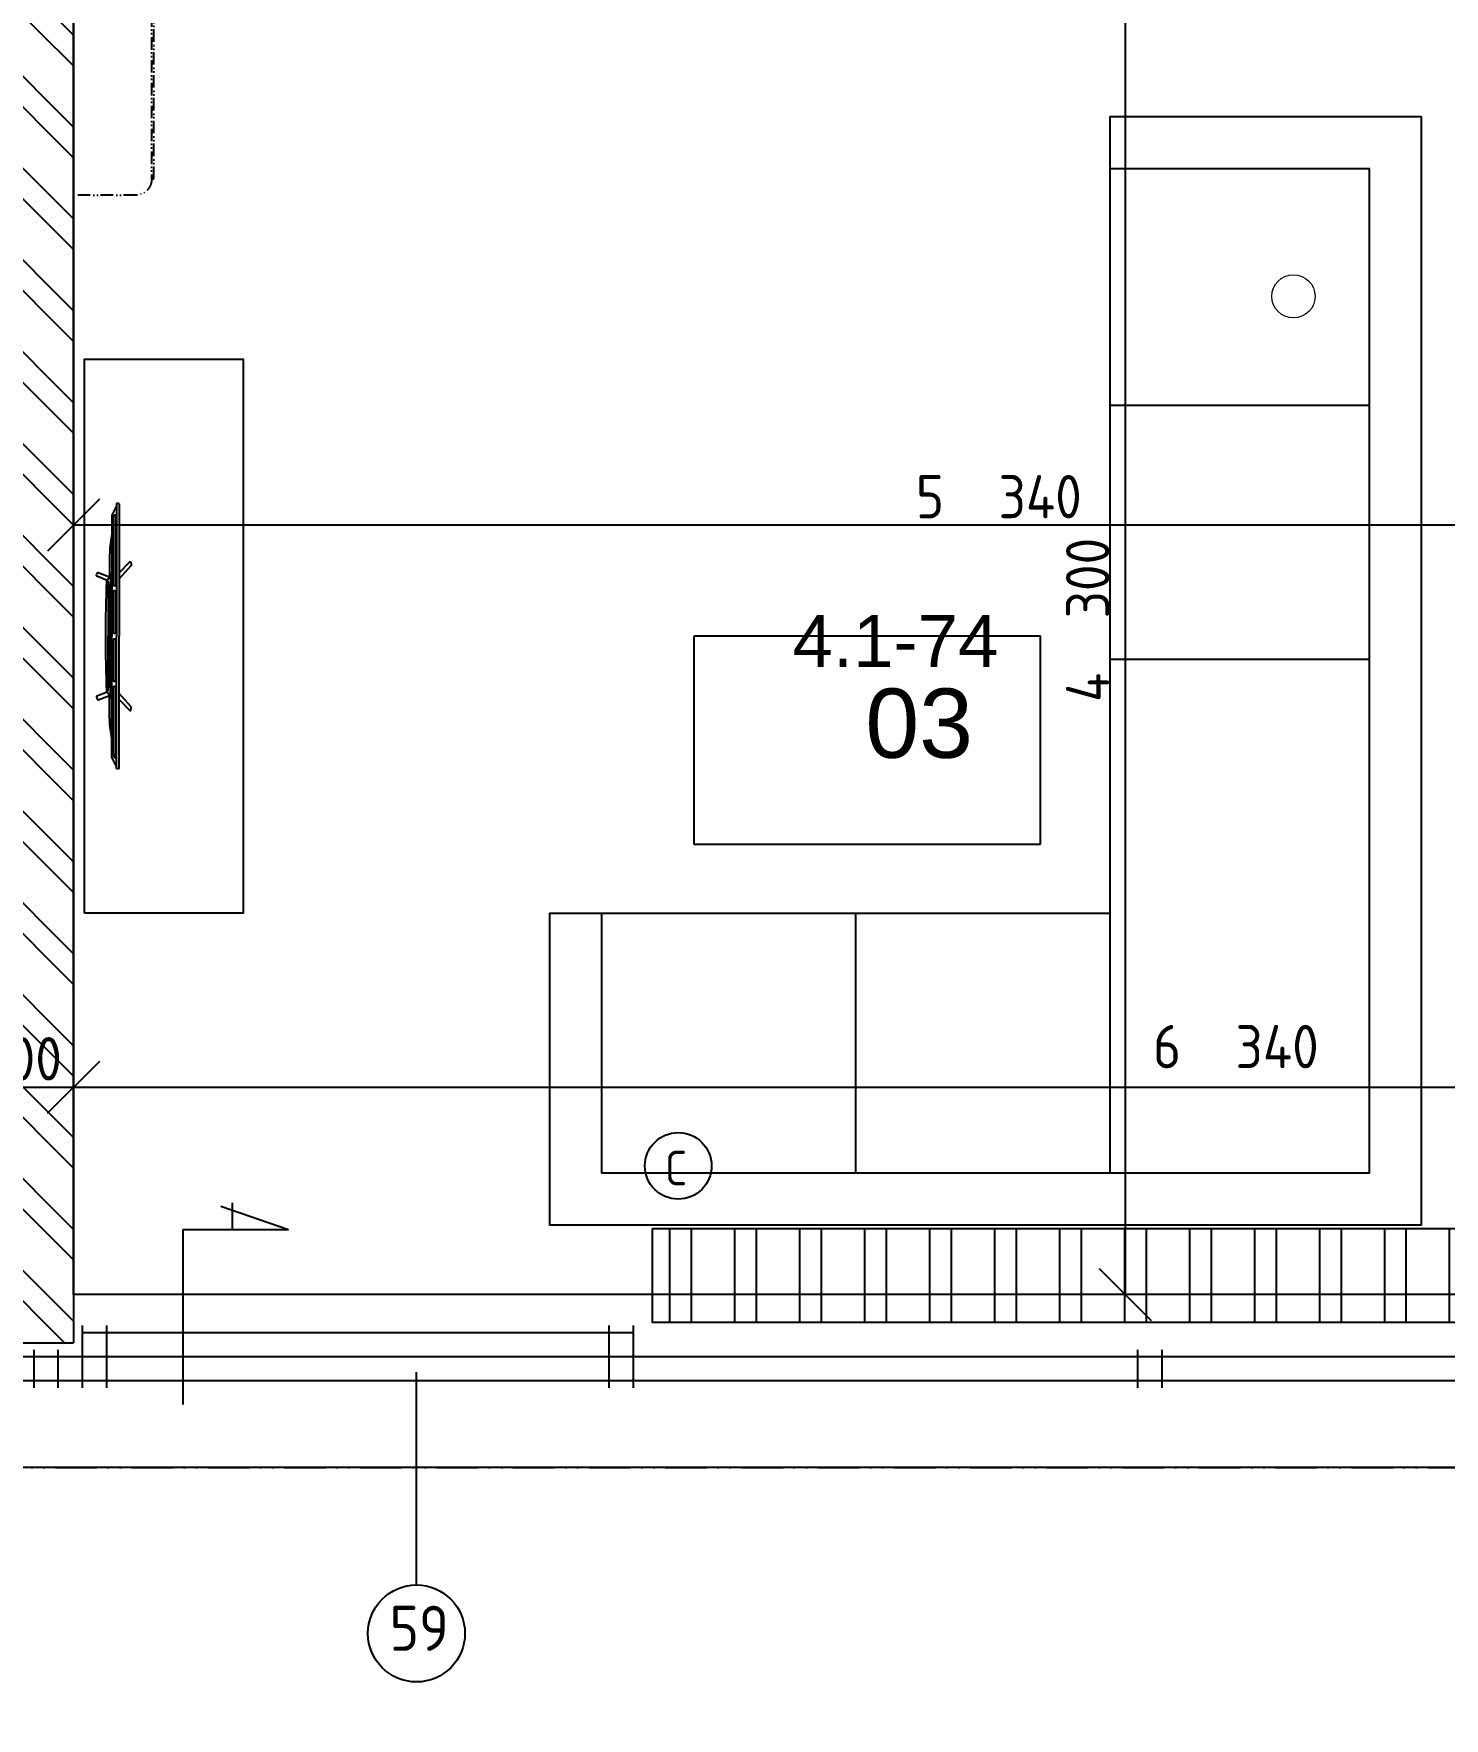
# Model space of a CAD drawing. Extents: x 4511820 to 5180432, y -1526536 to -944957.
# Drawn here: x 5020866 to 5024936, y -1081952 to -1077089 of the extents above; entities that cross this region are included whole.
import ezdxf

# ---------------------------------------------------------------- set-up
doc = ezdxf.new("R2010")
doc.units = 0
doc.header["$MEASUREMENT"] = 0
doc.linetypes.add('ACAD_ISO12W100', pattern=[22, 12, -3, 0.5, -3, 0.5, -3])
doc.layers.get('0').update_dxf_attribs({"linetype": 'CONTINUOUS'})
doc.layers.get('Defpoints').update_dxf_attribs({"color": 61, "linetype": 'CONTINUOUS'})
for name, color, linetype in [('KÓTY', 4, 'CONTINUOUS'), ('MÚRY', 1, 'CONTINUOUS'), ('OKNÁ', 143, 'CONTINUOUS'), ('Plochy', 41, 'CONTINUOUS'), ('POPIS', 7, 'CONTINUOUS'), ('TENKÁ', 7, 'CONTINUOUS'), ('Z-Kúrenie', 101, 'CONTINUOUS'), ('ZARIADENIE', 47, 'CONTINUOUS'), ('ZZ-chladenie', 133, 'CONTINUOUS'), ('ŠRAFY', 82, 'CONTINUOUS')]:
    doc.layers.add(name, color=color, linetype=linetype)
doc.layers.add('zz-kanal-splaskova', color=37, linetype='CONTINUOUS', lineweight=18)
doc.styles.add('ARIAL', font='arial.ttf')
doc.styles.add('STYLE1', font='isocp.shx')
doc.dimstyles.new('STANDARD-50', dxfattribs={"dimtxt": 125, "dimasz": 150, "dimexe": 10, "dimexo": 200, "dimgap": 20, "dimtad": 1, "dimdsep": 46, "dimlunit": 6, "dimtxsty": 'STYLE1', "dimblk1": 'OBLIQUE', "dimblk2": 'OBLIQUE', "dimsah": 1, "dimcen": 2.5, "dimse1": 1, "dimse2": 1, "dimadec": 0, "dimazin": 0, "dimtfac": 1, "dimtmove": 1, "dimatfit": 3, "dimldrblk": 'OBLIQUE', "dimfxl": 1, "dimtolj": 1, "dimtzin": 0, "dimarcsym": 0})

# ---------------------------------------------------------------- blocks, each defined once
blk = doc.blocks.new('_OBLIQUE')
at = {"color": 0, "linetype": 'ByBlock'}
blk.add_line((-0.5, -0.5), (0.5, 0.5), dxfattribs=at)
blk = doc.blocks.new('*D13200')
at = {"layer": 'Defpoints', "color": 0}
for p in [(4981761, -1079768.2), (5040921, -1079768.2), (5040921, -1085787.9)]:
    blk.add_point(p, dxfattribs=at)
at = {"layer": 'KÓTY', "color": 0, "lineweight": -2}
blk.add_line((4981761, -1085787.9), (5040921, -1085787.9), dxfattribs=at)
at = {"layer": 'KÓTY', "color": 0, "linetype": 'ByBlock', "lineweight": -2, "xscale": 150, "yscale": 150, "zscale": 150, "rotation": 180}
blk.add_blockref('_OBLIQUE', (4981761, -1085787.9), dxfattribs=at)
at = {"layer": 'KÓTY', "color": 0, "linetype": 'ByBlock', "lineweight": -2, "xscale": 150, "yscale": 150, "zscale": 150}
blk.add_blockref('_OBLIQUE', (5040921, -1085787.9), dxfattribs=at)
at = {"layer": 'KÓTY', "color": 0, "insert": (5011341, -1085705.3), "char_height": 125, "attachment_point": 5, "style": 'STYLE1'}
blk.add_mtext('\\A1;59ﾠ160', dxfattribs=at)
blk = doc.blocks.new('*D13202')
at = {"layer": 'Defpoints', "color": 0}
for p in [(5020981, -1080803.2), (5027321, -1080803.2), (5020981, -1085087.9)]:
    blk.add_point(p, dxfattribs=at)
at = {"layer": 'KÓTY', "color": 0, "lineweight": -2}
blk.add_line((5027321, -1085087.9), (5020981, -1085087.9), dxfattribs=at)
at = {"layer": 'KÓTY', "color": 0, "linetype": 'ByBlock', "lineweight": -2, "xscale": 150, "yscale": 150, "zscale": 150, "rotation": 180}
blk.add_blockref('_OBLIQUE', (5020981, -1085087.9), dxfattribs=at)
at = {"layer": 'KÓTY', "color": 0, "linetype": 'ByBlock', "lineweight": -2, "xscale": 150, "yscale": 150, "zscale": 150}
blk.add_blockref('_OBLIQUE', (5027321, -1085087.9), dxfattribs=at)
at = {"layer": 'KÓTY', "color": 0, "insert": (5024151, -1085005.3), "char_height": 125, "attachment_point": 5, "style": 'STYLE1'}
blk.add_mtext('\\A1;6ﾠ340', dxfattribs=at)
blk = doc.blocks.new('*D13203')
at = {"layer": 'Defpoints', "color": 0}
for p in [(5020681, -1080803.2), (5020981, -1080803.2), (5020681, -1085087.9)]:
    blk.add_point(p, dxfattribs=at)
at = {"layer": 'KÓTY', "color": 0, "lineweight": -2}
blk.add_line((5020981, -1085087.9), (5020681, -1085087.9), dxfattribs=at)
at = {"layer": 'KÓTY', "color": 0, "linetype": 'ByBlock', "lineweight": -2, "xscale": 150, "yscale": 150, "zscale": 150, "rotation": 180}
blk.add_blockref('_OBLIQUE', (5020681, -1085087.9), dxfattribs=at)
at = {"layer": 'KÓTY', "color": 0, "linetype": 'ByBlock', "lineweight": -2, "xscale": 150, "yscale": 150, "zscale": 150}
blk.add_blockref('_OBLIQUE', (5020981, -1085087.9), dxfattribs=at)
at = {"layer": 'KÓTY', "color": 0, "insert": (5020831, -1085005.4), "char_height": 125, "attachment_point": 5, "style": 'STYLE1'}
blk.add_mtext('\\A1;300', dxfattribs=at)
blk = doc.blocks.new('Tv06_top_cad-block.com')
at = {"color": 0}
for points in [[(-161.1, -3.4), (-173.3, 26.2, 0.359324), (-175.3, 27.3, 0.097501), (-182.8, 24.2, 0.350578), (-183.5, 22.1), (-171.1, -10.4)], [(161.1, -3.4), (173.3, 26.2, -0.359324), (175.3, 27.3, -0.097501), (182.8, 24.2, -0.350578), (183.5, 22.1), (171.1, -10.4)], [(-381.9, -38.8, -0.13121), (-383.2, -32.7, -0.169032), (-383, -32.3), (-381.8, -31.1, -0.205713), (-381.3, -30.9), (-378.5, -30.9, 0.118206), (-376.2, -30.4), (-351.4, -18.4, -0.105648), (-345.8, -17), (0, -17)], [(-339.3, -21.2), (-339.3, -21.2, 0.099639), (-344.3, -22.2), (-349.2, -24.6, 0.215889), (-350.7, -26.3, 0.476075), (-349.4, -28, 0.244765)], [(-295.5, -17), (-282, -15, -0.02037), (-255.8, -12, -0.012056), (-227.2, -10.7), (-169.3, -10.7)], [(-182.5, -38.8), (-214.4, -69.1, 0.250582), (-215, -71, 0.266718), (-214.3, -71.9, 0.084688)], [(-214.3, -71.9), (-207.3, -73.1, 0.211205), (-203.3, -72.1), (-165.2, -38.8)], [(-181.8, -17), (-178.5, -14, -0.213415), (-177.3, -13.6), (0, -13.6)], [(-172.1, -13.6, -0.072098), (-159.2, -3, -0.121861), (-158.4, -2.8)], [(-170.1, -10.6, -0.053076), (-160.2, -2.9), (-158.4, -2.8)], [(-147.6, -13.6), (-147.6, -7.5, -0.414214), (-147.4, -7.3), (-146.5, -7.3, -0.414214), (-146.3, -7.5), (-146.3, -13.6)], [(-146.8, -28, 0.414214), (-145, -26.2), (-145, -23, 0.414214), (-146.8, -21.2)], [(-143.9, -13.6), (-143.9, -7.5, -0.414214), (-143.7, -7.3), (-142.7, -7.3, -0.414214), (-142.6, -7.5), (-142.6, -13.6)], [(-140.2, -13.6), (-140.2, -7.5, -0.414214), (-140, -7.3), (-139, -7.3, -0.414214), (-138.8, -7.5), (-138.8, -13.6)], [(-136.4, -13.6), (-136.4, -7.5, -0.414214), (-136.3, -7.3), (-135.3, -7.3, -0.414214), (-135.1, -7.5), (-135.1, -13.6)], [(-132.7, -13.6), (-132.7, -7.5, -0.414214), (-132.5, -7.3), (-131.6, -7.3, -0.414214), (-131.4, -7.5), (-131.4, -13.6)], [(-128.8, -28, -0.414214), (-130.6, -26.2), (-130.6, -23, -0.414214), (-128.8, -21.2)], [(-129, -13.6), (-129, -7.5, -0.414214), (-128.8, -7.3), (-127.9, -7.3, -0.414214), (-127.7, -7.5), (-127.7, -13.6)], [(-125.3, -13.6), (-125.3, -7.5, -0.414214), (-125.1, -7.3), (-124.1, -7.3, -0.414214), (-124, -7.5), (-124, -13.6)], [(-121.6, -13.6), (-121.6, -7.5, -0.414214), (-121.4, -7.3), (-120.4, -7.3, -0.414214), (-120.2, -7.5), (-120.2, -13.6)], [(-117.8, -13.6), (-117.8, -7.5, -0.414214), (-117.7, -7.3), (-116.7, -7.3, -0.414214), (-116.5, -7.5), (-116.5, -13.6)], [(-114.1, -13.6), (-114.1, -7.5, -0.414214), (-113.9, -7.3), (-113, -7.3, -0.414214), (-112.8, -7.5), (-112.8, -13.6)], [(-110.4, -13.6), (-110.4, -7.5, -0.414214), (-110.2, -7.3), (-109.3, -7.3, -0.414214), (-109.1, -7.5), (-109.1, -13.6)], [(-106.7, -13.6), (-106.7, -7.5, -0.414214), (-106.5, -7.3), (-105.5, -7.3, -0.414214), (-105.4, -7.5), (-105.4, -13.6)], [(-103, -13.6), (-103, -7.5, -0.414214), (-102.8, -7.3), (-101.8, -7.3, -0.414214), (-101.6, -7.5), (-101.6, -13.6)], [(-99.2, -13.6), (-99.2, -7.5, -0.414214), (-99.1, -7.3), (-98.1, -7.3, -0.414214), (-97.9, -7.5), (-97.9, -13.6)], [(-95.5, -13.6), (-95.5, -7.5, -0.414214), (-95.3, -7.3), (-94.4, -7.3, -0.414214), (-94.2, -7.5), (-94.2, -13.6)], [(-91.8, -13.6), (-91.8, -7.5, -0.414214), (-91.6, -7.3), (-90.7, -7.3, -0.414214), (-90.5, -7.5), (-90.5, -13.6)], [(-88.1, -13.6), (-88.1, -7.5, -0.414214), (-87.9, -7.3), (-86.9, -7.3, -0.414214), (-86.8, -7.5), (-86.8, -13.6)], [(-84.4, -13.6), (-84.4, -7.5, -0.414214), (-84.2, -7.3), (-83.2, -7.3, -0.414214), (-83, -7.5), (-83, -13.6)], [(-80.6, -13.6), (-80.6, -7.5, -0.414214), (-80.5, -7.3), (-79.5, -7.3, -0.414214), (-79.3, -7.5), (-79.3, -13.6)], [(-76.9, -13.6), (-76.9, -7.5, -0.414214), (-76.7, -7.3), (-75.8, -7.3, -0.414214), (-75.6, -7.5), (-75.6, -13.6)], [(-73.2, -13.6), (-73.2, -7.5, -0.414214), (-73, -7.3), (-72.1, -7.3, -0.414214), (-71.9, -7.5), (-71.9, -13.6)], [(-69.5, -13.6), (-69.5, -7.5, -0.414214), (-69.3, -7.3), (-68.3, -7.3, -0.414214), (-68.2, -7.5), (-68.2, -13.6)], [(-65.8, -13.6), (-65.8, -7.5, -0.414214), (-65.6, -7.3), (-64.6, -7.3, -0.414214), (-64.4, -7.5), (-64.4, -13.6)], [(-62, -13.6), (-62, -7.5, -0.414214), (-61.9, -7.3), (-60.9, -7.3, -0.414214), (-60.7, -7.5), (-60.7, -13.6)], [(-58.3, -13.6), (-58.3, -7.5, -0.414214), (-58.1, -7.3), (-57.2, -7.3, -0.414214), (-57, -7.5), (-57, -13.6)], [(-54.6, -13.6), (-54.6, -7.5, -0.414214), (-54.4, -7.3), (-53.5, -7.3, -0.414214), (-53.3, -7.5), (-53.3, -13.6)], [(-50.9, -13.6), (-50.9, -7.5, -0.414214), (-50.7, -7.3), (-49.7, -7.3, -0.414214), (-49.6, -7.5), (-49.6, -13.6)], [(-47.2, -13.6), (-47.2, -7.5, -0.414214), (-47, -7.3), (-46, -7.3, -0.414214), (-45.8, -7.5), (-45.8, -13.6)], [(-43.4, -13.6), (-43.4, -7.5, -0.414214), (-43.3, -7.3), (-42.3, -7.3, -0.414214), (-42.1, -7.5), (-42.1, -13.6)], [(-39.7, -13.6), (-39.7, -7.5, -0.414214), (-39.5, -7.3), (-38.6, -7.3, -0.414214), (-38.4, -7.5), (-38.4, -13.6)], [(-36, -13.6), (-36, -7.5, -0.414214), (-35.8, -7.3), (-34.9, -7.3, -0.414214), (-34.7, -7.5), (-34.7, -13.6)], [(-32.3, -13.6), (-32.3, -7.5, -0.414214), (-32.1, -7.3), (-31.1, -7.3, -0.414214), (-31, -7.5), (-31, -13.6)], [(-28.6, -13.6), (-28.6, -7.5, -0.414214), (-28.4, -7.3), (-27.4, -7.3, -0.414214), (-27.2, -7.5), (-27.2, -13.6)], [(-24.8, -13.6), (-24.8, -7.5, -0.414214), (-24.7, -7.3), (-23.7, -7.3, -0.414214), (-23.5, -7.5), (-23.5, -13.6)], [(-21.1, -13.6), (-21.1, -7.5, -0.414214), (-20.9, -7.3), (-20, -7.3, -0.414214), (-19.8, -7.5), (-19.8, -13.6)], [(-17.4, -13.6), (-17.4, -7.5, -0.414214), (-17.2, -7.3), (-16.3, -7.3, -0.414214), (-16.1, -7.5), (-16.1, -13.6)], [(-13.7, -13.6), (-13.7, -7.5, -0.414214), (-13.5, -7.3), (-12.5, -7.3, -0.414214), (-12.4, -7.5), (-12.4, -13.6)], [(-10, -13.6), (-10, -7.5, -0.414214), (-9.8, -7.3), (-8.8, -7.3, -0.414214), (-8.6, -7.5), (-8.6, -13.6)], [(-10, -28, 0.414214), (-8.2, -26.2), (-8.2, -23, 0.414214), (-10, -21.2)], [(-6.2, -13.6), (-6.2, -7.5, -0.414214), (-6.1, -7.3), (-5.1, -7.3, -0.414214), (-4.9, -7.5), (-4.9, -13.6)], [(-2.5, -13.6), (-2.5, -7.5, -0.414214), (-2.3, -7.3), (-1.4, -7.3, -0.414214), (-1.2, -7.5), (-1.2, -13.6)], [(181.8, -17), (178.5, -14, 0.213415), (177.3, -13.6), (0, -13.6)], [(381.9, -38.8, 0.13121), (383.2, -32.7, 0.169032), (383, -32.3), (381.8, -31.1, 0.205713), (381.3, -30.9), (378.5, -30.9, -0.118206), (376.2, -30.4), (351.4, -18.4, 0.105648), (345.8, -17), (0, -17)], [(2.5, -13.6), (2.5, -7.5, 0.414214), (2.3, -7.3), (1.4, -7.3, 0.414214), (1.2, -7.5), (1.2, -13.6)], [(6.2, -13.6), (6.2, -7.5, 0.414214), (6.1, -7.3), (5.1, -7.3, 0.414214), (4.9, -7.5), (4.9, -13.6)], [(10, -28, -0.414214), (8.2, -26.2), (8.2, -23, -0.414214), (10, -21.2)], [(10, -13.6), (10, -7.5, 0.414214), (9.8, -7.3), (8.8, -7.3, 0.414214), (8.6, -7.5), (8.6, -13.6)], [(13.7, -13.6), (13.7, -7.5, 0.414214), (13.5, -7.3), (12.5, -7.3, 0.414214), (12.4, -7.5), (12.4, -13.6)], [(17.4, -13.6), (17.4, -7.5, 0.414214), (17.2, -7.3), (16.3, -7.3, 0.414214), (16.1, -7.5), (16.1, -13.6)], [(21.1, -13.6), (21.1, -7.5, 0.414214), (20.9, -7.3), (20, -7.3, 0.414214), (19.8, -7.5), (19.8, -13.6)], [(24.8, -13.6), (24.8, -7.5, 0.414214), (24.7, -7.3), (23.7, -7.3, 0.414214), (23.5, -7.5), (23.5, -13.6)], [(28.6, -13.6), (28.6, -7.5, 0.414214), (28.4, -7.3), (27.4, -7.3, 0.414214), (27.2, -7.5), (27.2, -13.6)], [(32.3, -13.6), (32.3, -7.5, 0.414214), (32.1, -7.3), (31.1, -7.3, 0.414214), (31, -7.5), (31, -13.6)], [(36, -13.6), (36, -7.5, 0.414214), (35.8, -7.3), (34.9, -7.3, 0.414214), (34.7, -7.5), (34.7, -13.6)], [(39.7, -13.6), (39.7, -7.5, 0.414214), (39.5, -7.3), (38.6, -7.3, 0.414214), (38.4, -7.5), (38.4, -13.6)], [(43.4, -13.6), (43.4, -7.5, 0.414214), (43.3, -7.3), (42.3, -7.3, 0.414214), (42.1, -7.5), (42.1, -13.6)], [(47.2, -13.6), (47.2, -7.5, 0.414214), (47, -7.3), (46, -7.3, 0.414214), (45.8, -7.5), (45.8, -13.6)], [(50.9, -13.6), (50.9, -7.5, 0.414214), (50.7, -7.3), (49.7, -7.3, 0.414214), (49.6, -7.5), (49.6, -13.6)], [(54.6, -13.6), (54.6, -7.5, 0.414214), (54.4, -7.3), (53.5, -7.3, 0.414214), (53.3, -7.5), (53.3, -13.6)], [(58.3, -13.6), (58.3, -7.5, 0.414214), (58.1, -7.3), (57.2, -7.3, 0.414214), (57, -7.5), (57, -13.6)], [(62, -13.6), (62, -7.5, 0.414214), (61.9, -7.3), (60.9, -7.3, 0.414214), (60.7, -7.5), (60.7, -13.6)], [(65.8, -13.6), (65.8, -7.5, 0.414214), (65.6, -7.3), (64.6, -7.3, 0.414214), (64.4, -7.5), (64.4, -13.6)], [(69.5, -13.6), (69.5, -7.5, 0.414214), (69.3, -7.3), (68.3, -7.3, 0.414214), (68.2, -7.5), (68.2, -13.6)], [(73.2, -13.6), (73.2, -7.5, 0.414214), (73, -7.3), (72.1, -7.3, 0.414214), (71.9, -7.5), (71.9, -13.6)], [(76.9, -13.6), (76.9, -7.5, 0.414214), (76.7, -7.3), (75.8, -7.3, 0.414214), (75.6, -7.5), (75.6, -13.6)], [(80.6, -13.6), (80.6, -7.5, 0.414214), (80.5, -7.3), (79.5, -7.3, 0.414214), (79.3, -7.5), (79.3, -13.6)], [(84.4, -13.6), (84.4, -7.5, 0.414214), (84.2, -7.3), (83.2, -7.3, 0.414214), (83, -7.5), (83, -13.6)], [(88.1, -13.6), (88.1, -7.5, 0.414214), (87.9, -7.3), (86.9, -7.3, 0.414214), (86.8, -7.5), (86.8, -13.6)], [(91.8, -13.6), (91.8, -7.5, 0.414214), (91.6, -7.3), (90.7, -7.3, 0.414214), (90.5, -7.5), (90.5, -13.6)], [(95.5, -13.6), (95.5, -7.5, 0.414214), (95.3, -7.3), (94.4, -7.3, 0.414214), (94.2, -7.5), (94.2, -13.6)], [(99.2, -13.6), (99.2, -7.5, 0.414214), (99.1, -7.3), (98.1, -7.3, 0.414214), (97.9, -7.5), (97.9, -13.6)], [(103, -13.6), (103, -7.5, 0.414214), (102.8, -7.3), (101.8, -7.3, 0.414214), (101.6, -7.5), (101.6, -13.6)], [(106.7, -13.6), (106.7, -7.5, 0.414214), (106.5, -7.3), (105.5, -7.3, 0.414214), (105.4, -7.5), (105.4, -13.6)], [(110.4, -13.6), (110.4, -7.5, 0.414214), (110.2, -7.3), (109.3, -7.3, 0.414214), (109.1, -7.5), (109.1, -13.6)], [(114.1, -13.6), (114.1, -7.5, 0.414214), (113.9, -7.3), (113, -7.3, 0.414214), (112.8, -7.5), (112.8, -13.6)], [(117.8, -13.6), (117.8, -7.5, 0.414214), (117.7, -7.3), (116.7, -7.3, 0.414214), (116.5, -7.5), (116.5, -13.6)], [(121.6, -13.6), (121.6, -7.5, 0.414214), (121.4, -7.3), (120.4, -7.3, 0.414214), (120.2, -7.5), (120.2, -13.6)], [(125.3, -13.6), (125.3, -7.5, 0.414214), (125.1, -7.3), (124.1, -7.3, 0.414214), (124, -7.5), (124, -13.6)], [(129, -13.6), (129, -7.5, 0.414214), (128.8, -7.3), (127.9, -7.3, 0.414214), (127.7, -7.5), (127.7, -13.6)], [(128.8, -28, 0.414214), (130.6, -26.2), (130.6, -23, 0.414214), (128.8, -21.2)], [(132.7, -13.6), (132.7, -7.5, 0.414214), (132.5, -7.3), (131.6, -7.3, 0.414214), (131.4, -7.5), (131.4, -13.6)], [(136.4, -13.6), (136.4, -7.5, 0.414214), (136.3, -7.3), (135.3, -7.3, 0.414214), (135.1, -7.5), (135.1, -13.6)], [(140.2, -13.6), (140.2, -7.5, 0.414214), (140, -7.3), (139, -7.3, 0.414214), (138.8, -7.5), (138.8, -13.6)], [(143.9, -13.6), (143.9, -7.5, 0.414214), (143.7, -7.3), (142.7, -7.3, 0.414214), (142.6, -7.5), (142.6, -13.6)], [(146.8, -28, -0.414214), (145, -26.2), (145, -23, -0.414214), (146.8, -21.2)], [(147.6, -13.6), (147.6, -7.5, 0.414214), (147.4, -7.3), (146.5, -7.3, 0.414214), (146.3, -7.5), (146.3, -13.6)], [(172.1, -13.6, 0.072098), (159.2, -3, 0.121861), (158.4, -2.8)], [(170.1, -10.6, 0.053076), (160.2, -2.9), (158.4, -2.8)], [(214.3, -71.9), (207.3, -73.1, -0.211205), (203.3, -72.1), (165.2, -38.8)], [(295.5, -17), (282, -15, 0.02037), (255.8, -12, 0.012056), (227.2, -10.7), (169.3, -10.7)], [(182.5, -38.8), (214.4, -69.1, -0.250582), (215, -71, -0.266718), (214.3, -71.9, -0.084688)], [(339.3, -21.2), (339.3, -21.2, -0.099639), (344.3, -22.2), (349.2, -24.6, -0.215889), (350.7, -26.3, -0.476075), (349.4, -28, -0.244765)]]:
    blk.add_lwpolyline(points, format="xyb", dxfattribs=at)
for points in [[(-381.9, -38.8), (0, -38.8)], [(-378.5, -30.9), (0, -30.9)], [(-349.4, -28), (-146.8, -28)], [(-339.3, -21.2), (-146.8, -21.2)], [(-158.6, -6.5), (0, -6.5)], [(-128.8, -21.2), (-10, -21.2)], [(-128.8, -28), (-10, -28)], [(158.6, -6.5), (0, -6.5)], [(378.5, -30.9), (0, -30.9)], [(381.9, -38.8), (0, -38.8)], [(128.8, -21.2), (10, -21.2)], [(128.8, -28), (10, -28)], [(339.3, -21.2), (146.8, -21.2)], [(349.4, -28), (146.8, -28)]]:
    blk.add_lwpolyline(points, dxfattribs=at)
for centre, radius, start, end in [((0, -4564), 4564, 90, 91.9893), ((0, -4564), 4564, 88.0107, 90), ((-170.5, -10.1), 0.6, 200.9784, 314.0295), ((170.5, -10.1), 0.6, 225.9705, 339.0216)]:
    blk.add_arc(centre, radius, start, end, dxfattribs=at)
blk = doc.blocks.new('TV')
at = {"layer": 'ZARIADENIE', "color": 8}
blk.add_blockref('Tv06_top_cad-block.com', (4448198.7, -1316337.8), dxfattribs=at)
blk = doc.blocks.new('*D20465')
at = {"layer": 'Defpoints', "color": 0}
for p in [(5020981, -1080130.5), (5020981, -1080130.5), (5027321, -1080130.5)]:
    blk.add_point(p, dxfattribs=at)
at = {"layer": 'KÓTY', "color": 0, "lineweight": -2}
blk.add_line((5027321, -1080130.5), (5020981, -1080130.5), dxfattribs=at)
at = {"layer": 'KÓTY', "color": 0, "linetype": 'ByBlock', "lineweight": -2, "xscale": 150, "yscale": 150, "zscale": 150, "rotation": 180}
blk.add_blockref('_OBLIQUE', (5020981, -1080130.5), dxfattribs=at)
at = {"layer": 'KÓTY', "color": 0, "linetype": 'ByBlock', "lineweight": -2, "xscale": 150, "yscale": 150, "zscale": 150}
blk.add_blockref('_OBLIQUE', (5027321, -1080130.5), dxfattribs=at)
at = {"layer": 'KÓTY', "color": 0, "insert": (5024335, -1080013), "char_height": 125, "attachment_point": 5, "style": 'STYLE1'}
blk.add_mtext('\\A1;6ﾠ340', dxfattribs=at)
blk = doc.blocks.new('*D20466')
at = {"layer": 'Defpoints', "color": 0}
for p in [(5020681, -1080130.5), (5020681, -1080130.5), (5020981, -1080130.5)]:
    blk.add_point(p, dxfattribs=at)
at = {"layer": 'KÓTY', "color": 0, "lineweight": -2}
blk.add_line((5020981, -1080130.5), (5020681, -1080130.5), dxfattribs=at)
at = {"layer": 'KÓTY', "color": 0, "linetype": 'ByBlock', "lineweight": -2, "xscale": 150, "yscale": 150, "zscale": 150, "rotation": 180}
blk.add_blockref('_OBLIQUE', (5020681, -1080130.5), dxfattribs=at)
at = {"layer": 'KÓTY', "color": 0, "linetype": 'ByBlock', "lineweight": -2, "xscale": 150, "yscale": 150, "zscale": 150}
blk.add_blockref('_OBLIQUE', (5020981, -1080130.5), dxfattribs=at)
at = {"layer": 'KÓTY', "color": 0, "insert": (5020831, -1080048), "char_height": 125, "attachment_point": 5, "style": 'STYLE1'}
blk.add_mtext('\\A1;300', dxfattribs=at)
blk = doc.blocks.new('*D20570')
at = {"layer": 'Defpoints', "color": 0}
for p in [(5023586, -1076428.2), (5023586, -1080728.2), (5024015.5, -1080728.2)]:
    blk.add_point(p, dxfattribs=at)
at = {"layer": 'KÓTY', "color": 0, "lineweight": -2, "ltscale": 0.25}
blk.add_line((5024015.5, -1076428.2), (5024015.5, -1080728.2), dxfattribs=at)
at = {"layer": 'KÓTY', "color": 0, "linetype": 'ByBlock', "lineweight": -2, "xscale": 150, "yscale": 150, "zscale": 150}
for p, rotation in [((5024015.5, -1076428.2), 90), ((5024015.5, -1080728.2), 270)]:
    blk.add_blockref('_OBLIQUE', p, dxfattribs=dict(at, rotation=rotation))
at = {"layer": 'KÓTY', "color": 0, "insert": (5023907.5, -1078781), "char_height": 125, "attachment_point": 5, "rotation": 90, "style": 'STYLE1'}
blk.add_mtext('\\A1;4ﾠ300', dxfattribs=at)
blk = doc.blocks.new('*D20572')
at = {"layer": 'Defpoints', "color": 0}
for p in [(5020981, -1078078.2), (5026321, -1078078.2), (5020981, -1078508)]:
    blk.add_point(p, dxfattribs=at)
at = {"layer": 'KÓTY', "color": 0, "lineweight": -2}
blk.add_line((5026321, -1078508), (5020981, -1078508), dxfattribs=at)
at = {"layer": 'KÓTY', "color": 0, "linetype": 'ByBlock', "lineweight": -2, "xscale": 150, "yscale": 150, "zscale": 150, "rotation": 180}
blk.add_blockref('_OBLIQUE', (5020981, -1078508), dxfattribs=at)
at = {"layer": 'KÓTY', "color": 0, "linetype": 'ByBlock', "lineweight": -2, "xscale": 150, "yscale": 150, "zscale": 150}
blk.add_blockref('_OBLIQUE', (5026321, -1078508), dxfattribs=at)
at = {"layer": 'KÓTY', "color": 0, "insert": (5023651, -1078425.4), "char_height": 125, "attachment_point": 5, "style": 'STYLE1'}
blk.add_mtext('\\A1;5ﾠ340', dxfattribs=at)
blk = doc.blocks.new('chlad2')
at = {"layer": 'ZZ-chladenie', "linetype": 'ACAD_ISO12W100', "ltscale": 3}
for p, q in [((5102412.5, -1105747.3), (5102592.5, -1105747.3)), ((5102412.5, -1106448.4), (5102592.5, -1106448.4))]:
    blk.add_line(p, q, dxfattribs=at)
blk.add_lwpolyline([(5102367.5, -1106402), (5102360.8, -1106402), (5102360.8, -1105794.8), (5102367.5, -1105794.8)], close=True, dxfattribs=at)
for centre, start, end in [((5102412.5, -1105792.3), 90, 180), ((5102412.5, -1106403.4), 180, 270)]:
    blk.add_arc(centre, 45, start, end, dxfattribs=at)

msp = doc.modelspace()

# ---------------------------------------------------------------- hatches: boundary and pattern name
at = {"layer": 'Z-Kúrenie', "linetype": 'Continuous'}
h = msp.add_hatch(dxfattribs=at)
h.set_pattern_fill('ANSI32', color=256, scale=500, angle=225)
h.set_pattern_definition([(270, (3902451.8, -6167419.67), (187.5, -3e-14), []), (270, (3902389.3, -6167482.17), (187.5, -3e-14), [])])
h.paths.add_polyline_path([(5022651, -1080808.172), (5025651, -1080808.172), (5025651, -1080539.172), (5022651, -1080539.172)])
at = {"layer": 'ŠRAFY'}
h = msp.add_hatch(dxfattribs=at)
h.set_pattern_fill('ANSI32', color=256, scale=500, angle=90)
h.set_pattern_definition([(135, (515810.9, 44482.1), (-132.5825215, -132.5825215), []), (135, (515810.9, 44570.48), (-132.5825215, -132.5825215), [])])
h.paths.add_polyline_path([(5020681, -1076118.172), (5020681, -1076233.172), (5020681, -1080868.172), (5020981, -1080868.172), (5020981, -1076118.172)])
h.paths.add_polyline_path([(5020687.201, -1079922.98), (5020974.799, -1079922.98), (5020974.799, -1080172.98), (5020687.201, -1080172.98)], flags=24)

# ---------------------------------------------------------------- linework, layer by layer
at = {"layer": 'MÚRY'}
for p in [(5020981, -1076118.172), (5020681, -1080868.172)]:
    msp.add_line(p, (5020981, -1080868.172), dxfattribs=at)
at = {"layer": 'OKNÁ', "ltscale": 0.25}
for p, q in [((5021406, -1080473.5), (5021601.5, -1080540.5)), ((5021439, -1080464), (5021439, -1080540.5)), ((5021297.5, -1081046.5), (5021297.5, -1080540.5)), ((5021297.5, -1080540.5), (5021601.5, -1080540.5)), ((5021006, -1080818.172), (5021006, -1080928.172)), ((5021076, -1080818.172), (5021076, -1080928.172)), ((5022526, -1080818.172), (5022526, -1080928.172)), ((5022526, -1080818.172), (5022526, -1080928.172)), ((5022596, -1080818.172), (5022596, -1080928.172)), ((5021006, -1080838.172), (5022596, -1080838.172)), ((5027321, -1080908.172), (5014328.5, -1080908.172)), ((5027161, -1080908.172), (5017564, -1080908.172)), ((5020866, -1080888.172), (5020866, -1080998.172)), ((5020936, -1080888.172), (5020936, -1080998.172)), ((5021006, -1080888.172), (5021006, -1080998.172)), ((5021006, -1080888.172), (5021006, -1080998.172)), ((5021006, -1080888.172), (5021006, -1080998.172)), ((5021076, -1080888.172), (5021076, -1080998.172)), ((5021076, -1080888.172), (5021076, -1080998.172)), ((5022526, -1080888.172), (5022526, -1080998.172)), ((5022526, -1080888.172), (5022526, -1080998.172)), ((5022596, -1080888.172), (5022596, -1080998.172)), ((5024051, -1080888.172), (5024051, -1080998.172)), ((5024051, -1080888.172), (5024051, -1080998.172)), ((5024121, -1080888.172), (5024121, -1080998.172)), ((5027161, -1080978.172), (5014328.5, -1080978.172)), ((5021970.5, -1081567.025), (5021970.5, -1080953.172))]:
    msp.add_line(p, q, dxfattribs=at)
msp.add_circle((5021970.5, -1081707.025), 140, dxfattribs=at)
at = {"layer": 'Plochy'}
for points in [[(5020981, -1080728.172), (5020981, -1076428.172), (5026321, -1076428.172), (5026321, -1078078.172), (5027321, -1078078.172), (5027321, -1078303.172), (5027621, -1078303.172), (5027621, -1077568.172), (5030676, -1077568.172), (5030676, -1080803.172), (5027621, -1080803.172), (5027621, -1080668.172), (5027321, -1080668.172), (5027321, -1080728.172)], [(5014341, -1081228.172), (5014341, -1083878.172), (5027681, -1083878.172), (5027681, -1082578.172), (5027161, -1082578.172), (5027161, -1081228.172)]]:
    msp.add_lwpolyline(points, close=True, dxfattribs=at)
at = {"layer": 'TENKÁ', "linetype": 'ACAD_ISO12W100', "ltscale": 10}
for p, q in [((5027321, -1080728.172), (5020981, -1080728.172)), ((5014328.5, -1081228.172), (5027161, -1081228.172))]:
    msp.add_line(p, q, dxfattribs=at)
at = {"layer": 'Z-Kúrenie', "linetype": 'Continuous'}
msp.add_lwpolyline([(5022651, -1080539.172), (5022651, -1080808.172), (5025651, -1080808.172), (5025651, -1080539.172)], close=True, dxfattribs=at)
msp.add_circle((5022725.93, -1080357.186), 96, dxfattribs=at)
at = {"layer": 'ZARIADENIE', "color": 30, "ltscale": 0.25}
for p, q in [((5023971, -1077328.172), (5023971, -1079628.172)), ((5023971, -1077328.172), (5024871, -1077328.172)), ((5024871, -1080528.172), (5024871, -1077328.172)), ((5023971, -1077478.172), (5024721, -1077478.172)), ((5024721, -1080378.172), (5024721, -1077478.172)), ((5023971, -1078161.505), (5024721, -1078161.505)), ((5023971, -1078894.838), (5024721, -1078894.838)), ((5023971, -1078928.172), (5023971, -1079628.172)), ((5022354.333, -1079628.172), (5023971, -1079628.172)), ((5022354.333, -1079628.172), (5022354.333, -1080378.172)), ((5022354.333, -1079628.172), (5022354.333, -1080528.172)), ((5022504.333, -1079628.172), (5022504.333, -1080378.172)), ((5023237.667, -1079628.172), (5023237.667, -1080378.172)), ((5023971, -1079628.172), (5023971, -1080378.172)), ((5024721, -1080378.172), (5022504.333, -1080378.172)), ((5024871, -1080528.172), (5022354.333, -1080528.172))]:
    msp.add_line(p, q, dxfattribs=at)
at = {"layer": 'ZARIADENIE', "color": 45, "ltscale": 0.25}
for p, q in [((5023771, -1078828.172), (5022771, -1078828.172)), ((5022771, -1078828.172), (5022771, -1079428.172)), ((5023771, -1079428.172), (5023771, -1078828.172)), ((5022771, -1079428.172), (5023771, -1079428.172))]:
    msp.add_line(p, q, dxfattribs=at)
msp.add_lwpolyline([(5021013, -1079628.172), (5021013, -1078028.172), (5021470.767, -1078028.172), (5021470.767, -1079628.172)], close=True, dxfattribs=at)
at = {"layer": 'zz-kanal-splaskova'}
msp.add_circle((5024501, -1077847.075), 62.5, dxfattribs=at)

# ---------------------------------------------------------------- block references
at = {"layer": 'Plochy', "color": 2, "xscale": -1, "rotation": 90.00000000000001}
msp.add_blockref('TV', (3704736.341, 3369370.546), dxfattribs=at)
at = {"layer": 'ZZ-chladenie', "xscale": -1, "rotation": 359.9999999999999}
msp.add_blockref('chlad2', (10123573.5, 28893.749), dxfattribs=at)

# ---------------------------------------------------------------- texts
at = {"layer": 'POPIS', "lineweight": 40, "ltscale": 0.25, "style": 'ARIAL'}
for s, height, p in [('4.1-74', 150, (5023055.769, -1078916.731)), ('03', 200, (5023265.811, -1079179.231))]:
    msp.add_text(s, height=height, dxfattribs=at).set_placement(p)
at = {"layer": 'TENKÁ', "style": 'STYLE1'}
msp.add_text('59', height=130, dxfattribs=at).set_placement((5021892.97, -1081757.025))
at = {"layer": 'Z-Kúrenie', "linetype": 'Continuous', "style": 'STYLE1'}
msp.add_text('C', height=100, dxfattribs=at).set_placement((5022687.303, -1080413.385))

# ---------------------------------------------------------------- dimensions: what is measured, and where the dimension line sits
at = {"layer": 'KÓTY', "ltscale": 0.25}
dim = msp.add_linear_dim(base=(5024015.5, -1080728.172), p1=(5023586, -1076428.172), p2=(5023586, -1080728.172), angle=90, dimstyle='STANDARD-50', dxfattribs=at)
dim.commit()
dim.dimension.update_dxf_attribs({"geometry": '*D20570', "text_midpoint": (5023990, -1078781), "dimtype": 160})
at = {"layer": 'KÓTY'}
for base, p1, p2, picture, middle in [((5020981, -1078507.98), (5026321, -1078078.172), (5020981, -1078078.172), '*D20572', (5023651, -1078425.438)), ((5040921, -1085787.863), (4981761, -1079768.172), (5040921, -1079768.172), '*D13200', (5011341, -1085705.321)), ((5020681, -1080130.48), (5020981, -1080130.48), (5020681, -1080130.48), '*D20466', (5020831, -1080047.98)), ((5020681, -1085087.863), (5020981, -1080803.172), (5020681, -1080803.172), '*D13203', (5020831, -1085005.363)), ((5020981, -1085087.863), (5027321, -1080803.172), (5020981, -1080803.172), '*D13202', (5024151, -1085005.321))]:
    dim = msp.add_linear_dim(base=base, p1=p1, p2=p2, dimstyle='STANDARD-50', dxfattribs=at)
    dim.commit()
    dim.dimension.update_dxf_attribs({"geometry": picture, "text_midpoint": middle})
dim = msp.add_linear_dim(base=(5020981, -1080130.48), p1=(5027321, -1080130.48), p2=(5020981, -1080130.48), dimstyle='STANDARD-50', dxfattribs=at)
dim.commit()
dim.dimension.update_dxf_attribs({"geometry": '*D20465', "text_midpoint": (5024335, -1080095.5), "dimtype": 160})

doc.saveas('drawing.dxf')
